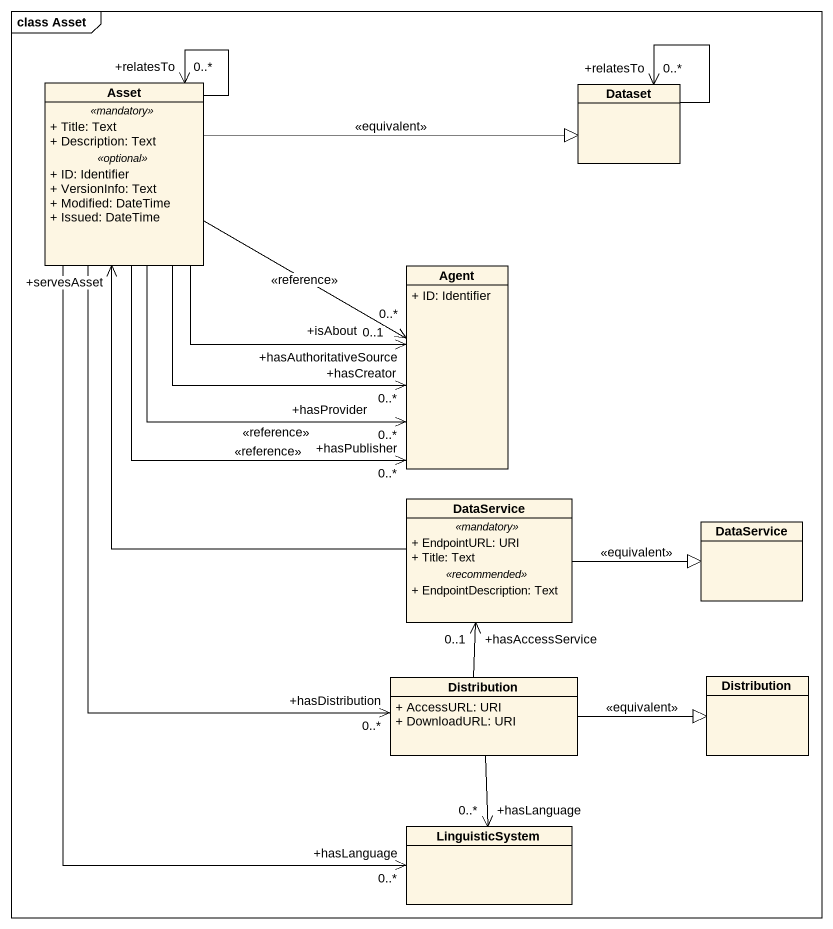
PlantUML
@startuml
mainframe class Asset
hide circle
hide empty members
skinparam classAttributeIconSize 0
class Asset {
  .. <<mandatory>> ..
  + Title: Text
  + Description: Text
  .. <<optional>> ..
  + ID: Identifier
  + VersionInfo: Text
  + Modified: DateTime
  + Issued: DateTime
}
class Dataset
class "Agent" as Agent_ {
  + ID: Identifier
}
class DataService {
  .. <<mandatory>> ..
  + EndpointURL: URI
  + Title: Text
  .. <<recommended>> ..
  + EndpointDescription: Text
}
class "DataService" as DataService_2
class Distribution {
  + AccessURL: URI
  + DownloadURL: URI
}
class "Distribution" as Distribution_2
class LinguisticSystem
Asset --> "+relatesTo\n0..*" Asset
Asset -right-|> Dataset : <<equivalent>>
Asset -right-> "+hasCreator\n0..*" Agent_
Asset -right-> "+hasPublisher\n0..*" Agent_ : <<reference>>
Asset -right-> "+hasProvider\n0..*" Agent_ : <<reference>>
Asset -right-> "+hasAuthoritativeSource\n0..1" Agent_
Asset -right-> "+isAbout\n0..*" Agent_ : <<reference>>
Asset --> "+hasDistribution\n0..*" Distribution
Asset --> "+hasLanguage\n0..*" LinguisticSystem
Dataset --> "+relatesTo\n0..*" Dataset
DataService -up-> "+servesAsset" Asset
DataService -right-|> DataService_2 : <<equivalent>>
Distribution -up-> "+hasAccessService\n0..1" DataService
Distribution -right-|> Distribution_2 : <<equivalent>>
Distribution --> "+hasLanguage\n0..*" LinguisticSystem
@enduml
